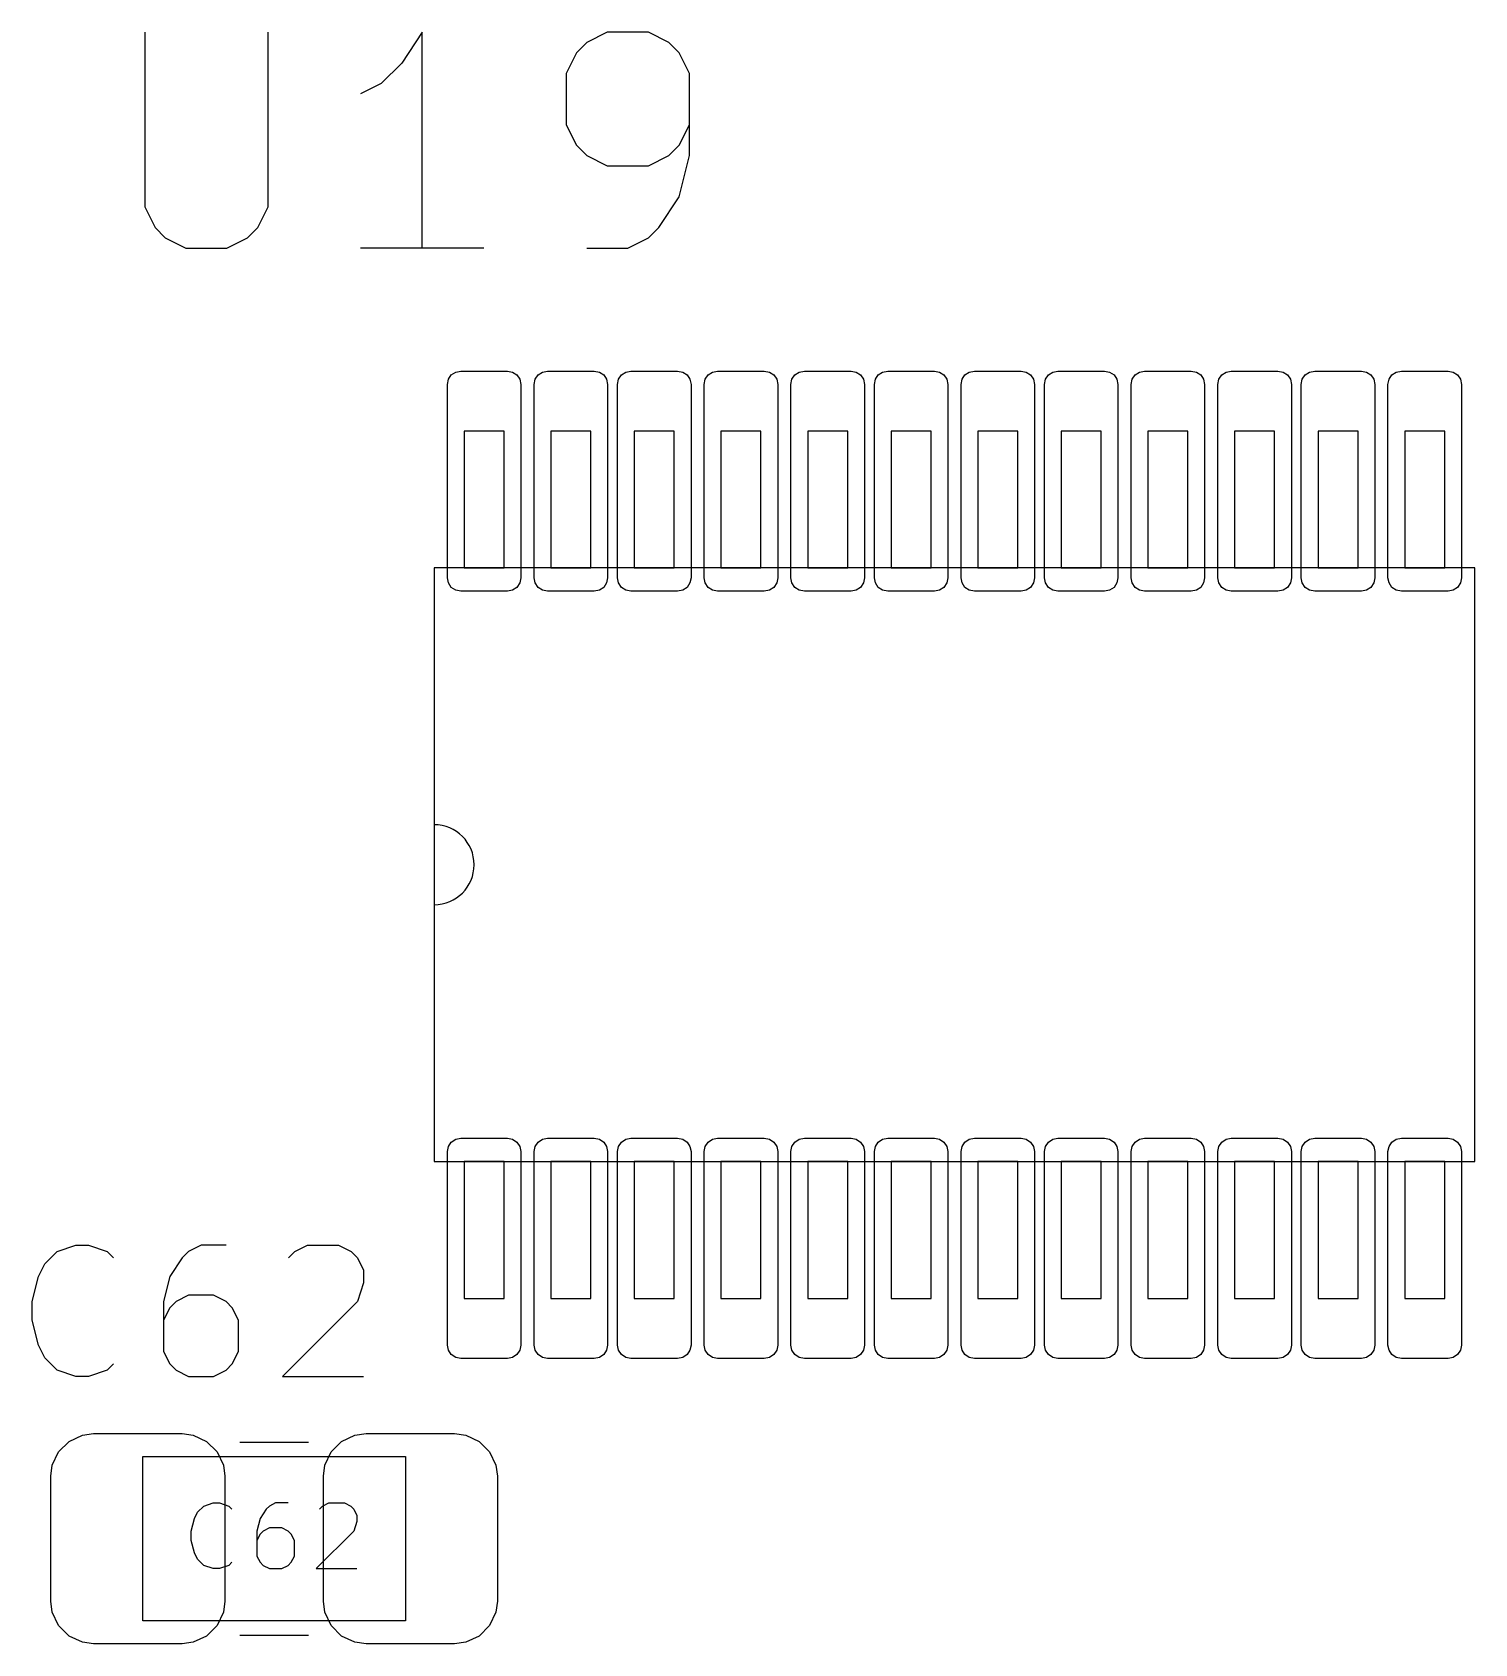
# Model space of a CAD drawing. Header units: millimetres. Extents: x 132 to 276, y -210 to -42.
# Drawn here: x 216.08 to 227.06, y -146.14 to -133.87 of the extents above; entities that cross this region are included whole.
import ezdxf

# ---------------------------------------------------------------- set-up
doc = ezdxf.new("R2010")
doc.units = ezdxf.units.MM
for name, color, linetype in [('BLACK', 7, 'CONTINUOUS'), ('GRAY3', 9, 'CONTINUOUS'), ('LYELLOW', 51, 'CONTINUOUS')]:
    doc.layers.add(name, color=color, linetype=linetype)

msp = doc.modelspace()

# ---------------------------------------------------------------- linework, layer by layer
at = {"layer": 'BLACK', "linetype": 'CONTINUOUS'}
for p, q in [((219.302766, -136.456164), (219.3418, -136.4484)), ((219.3418, -136.4484), (219.6974, -136.4484)), ((219.6974, -136.4484), (219.736434, -136.456164)), ((219.963166, -136.456164), (220.0022, -136.4484)), ((220.0022, -136.4484), (220.3578, -136.4484)), ((220.3578, -136.4484), (220.396834, -136.456164)), ((220.598166, -136.456164), (220.6372, -136.4484)), ((220.6372, -136.4484), (220.9928, -136.4484)), ((220.9928, -136.4484), (221.031834, -136.456164)), ((221.258566, -136.456164), (221.2976, -136.4484)), ((221.2976, -136.4484), (221.6532, -136.4484)), ((221.6532, -136.4484), (221.692234, -136.456164)), ((221.918966, -136.456164), (221.958, -136.4484)), ((221.958, -136.4484), (222.3136, -136.4484)), ((222.3136, -136.4484), (222.352634, -136.456164)), ((222.553966, -136.456164), (222.593, -136.4484)), ((222.593, -136.4484), (222.9486, -136.4484)), ((222.9486, -136.4484), (222.987634, -136.456164)), ((223.214366, -136.456164), (223.2534, -136.4484)), ((223.2534, -136.4484), (223.609, -136.4484)), ((223.609, -136.4484), (223.648034, -136.456164)), ((223.849366, -136.456164), (223.8884, -136.4484)), ((223.8884, -136.4484), (224.244, -136.4484)), ((224.244, -136.4484), (224.283034, -136.456164)), ((224.509766, -136.456164), (224.5488, -136.4484)), ((224.5488, -136.4484), (224.9044, -136.4484)), ((224.9044, -136.4484), (224.943434, -136.456164)), ((225.170166, -136.456164), (225.2092, -136.4484)), ((225.2092, -136.4484), (225.5648, -136.4484)), ((225.5648, -136.4484), (225.603834, -136.456164)), ((225.805166, -136.456164), (225.8442, -136.4484)), ((225.8442, -136.4484), (226.1998, -136.4484)), ((226.1998, -136.4484), (226.238834, -136.456164)), ((226.465566, -136.456164), (226.5046, -136.4484)), ((226.5046, -136.4484), (226.8602, -136.4484)), ((226.8602, -136.4484), (226.899234, -136.456164)), ((219.2398, -136.5504), (219.247564, -136.511366)), ((219.2398, -138.0236), (219.2398, -136.5504)), ((219.247564, -136.511366), (219.269675, -136.478275)), ((219.269675, -136.478275), (219.302766, -136.456164)), ((219.736434, -136.456164), (219.769525, -136.478275)), ((219.769525, -136.478275), (219.791636, -136.511366)), ((219.791636, -136.511366), (219.7994, -136.5504)), ((219.7994, -136.5504), (219.7994, -138.0236)), ((219.9002, -136.5504), (219.907964, -136.511366)), ((219.9002, -138.0236), (219.9002, -136.5504)), ((219.907964, -136.511366), (219.930075, -136.478275)), ((219.930075, -136.478275), (219.963166, -136.456164)), ((220.396834, -136.456164), (220.429925, -136.478275)), ((220.429925, -136.478275), (220.452036, -136.511366)), ((220.452036, -136.511366), (220.4598, -136.5504)), ((220.4598, -136.5504), (220.4598, -138.0236)), ((220.5352, -136.5504), (220.542964, -136.511366)), ((220.5352, -138.0236), (220.5352, -136.5504)), ((220.542964, -136.511366), (220.565075, -136.478275)), ((220.565075, -136.478275), (220.598166, -136.456164)), ((221.031834, -136.456164), (221.064925, -136.478275)), ((221.064925, -136.478275), (221.087036, -136.511366)), ((221.087036, -136.511366), (221.0948, -136.5504)), ((221.0948, -136.5504), (221.0948, -138.0236)), ((221.1956, -136.5504), (221.203364, -136.511366)), ((221.1956, -138.0236), (221.1956, -136.5504)), ((221.203364, -136.511366), (221.225475, -136.478275)), ((221.225475, -136.478275), (221.258566, -136.456164)), ((221.692234, -136.456164), (221.725325, -136.478275)), ((221.725325, -136.478275), (221.747436, -136.511366)), ((221.747436, -136.511366), (221.7552, -136.5504)), ((221.7552, -136.5504), (221.7552, -138.0236)), ((221.856, -136.5504), (221.863764, -136.511366)), ((221.856, -138.0236), (221.856, -136.5504)), ((221.863764, -136.511366), (221.885875, -136.478275)), ((221.885875, -136.478275), (221.918966, -136.456164)), ((222.352634, -136.456164), (222.385725, -136.478275)), ((222.385725, -136.478275), (222.407836, -136.511366)), ((222.407836, -136.511366), (222.4156, -136.5504)), ((222.4156, -136.5504), (222.4156, -138.0236)), ((222.491, -136.5504), (222.498764, -136.511366)), ((222.491, -138.0236), (222.491, -136.5504)), ((222.498764, -136.511366), (222.520875, -136.478275)), ((222.520875, -136.478275), (222.553966, -136.456164)), ((222.987634, -136.456164), (223.020725, -136.478275)), ((223.020725, -136.478275), (223.042836, -136.511366)), ((223.042836, -136.511366), (223.0506, -136.5504)), ((223.0506, -136.5504), (223.0506, -138.0236)), ((223.1514, -136.5504), (223.159164, -136.511366)), ((223.1514, -138.0236), (223.1514, -136.5504)), ((223.159164, -136.511366), (223.181275, -136.478275)), ((223.181275, -136.478275), (223.214366, -136.456164)), ((223.648034, -136.456164), (223.681125, -136.478275)), ((223.681125, -136.478275), (223.703236, -136.511366)), ((223.703236, -136.511366), (223.711, -136.5504)), ((223.711, -136.5504), (223.711, -138.0236)), ((223.7864, -136.5504), (223.794164, -136.511366)), ((223.7864, -138.0236), (223.7864, -136.5504)), ((223.794164, -136.511366), (223.816275, -136.478275)), ((223.816275, -136.478275), (223.849366, -136.456164)), ((224.283034, -136.456164), (224.316125, -136.478275)), ((224.316125, -136.478275), (224.338236, -136.511366)), ((224.338236, -136.511366), (224.346, -136.5504)), ((224.346, -136.5504), (224.346, -138.0236)), ((224.4468, -136.5504), (224.454564, -136.511366)), ((224.4468, -138.0236), (224.4468, -136.5504)), ((224.454564, -136.511366), (224.476675, -136.478275)), ((224.476675, -136.478275), (224.509766, -136.456164)), ((224.943434, -136.456164), (224.976525, -136.478275)), ((224.976525, -136.478275), (224.998636, -136.511366)), ((224.998636, -136.511366), (225.0064, -136.5504)), ((225.0064, -136.5504), (225.0064, -138.0236)), ((225.1072, -136.5504), (225.114964, -136.511366)), ((225.1072, -138.0236), (225.1072, -136.5504)), ((225.114964, -136.511366), (225.137075, -136.478275)), ((225.137075, -136.478275), (225.170166, -136.456164)), ((225.603834, -136.456164), (225.636925, -136.478275)), ((225.636925, -136.478275), (225.659036, -136.511366)), ((225.659036, -136.511366), (225.6668, -136.5504)), ((225.6668, -136.5504), (225.6668, -138.0236)), ((225.7422, -136.5504), (225.749964, -136.511366)), ((225.7422, -138.0236), (225.7422, -136.5504)), ((225.749964, -136.511366), (225.772075, -136.478275)), ((225.772075, -136.478275), (225.805166, -136.456164)), ((226.238834, -136.456164), (226.271925, -136.478275)), ((226.271925, -136.478275), (226.294036, -136.511366)), ((226.294036, -136.511366), (226.3018, -136.5504)), ((226.3018, -136.5504), (226.3018, -138.0236)), ((226.4026, -136.5504), (226.410364, -136.511366)), ((226.4026, -138.0236), (226.4026, -136.5504)), ((226.410364, -136.511366), (226.432475, -136.478275)), ((226.432475, -136.478275), (226.465566, -136.456164)), ((226.899234, -136.456164), (226.932325, -136.478275)), ((226.932325, -136.478275), (226.954436, -136.511366)), ((226.954436, -136.511366), (226.9622, -136.5504)), ((226.9622, -136.5504), (226.9622, -138.0236)), ((219.247564, -138.062634), (219.2398, -138.0236)), ((219.7994, -138.0236), (219.791636, -138.062634)), ((219.907964, -138.062634), (219.9002, -138.0236)), ((220.4598, -138.0236), (220.452036, -138.062634)), ((220.542964, -138.062634), (220.5352, -138.0236)), ((221.0948, -138.0236), (221.087036, -138.062634)), ((221.203364, -138.062634), (221.1956, -138.0236)), ((221.7552, -138.0236), (221.747436, -138.062634)), ((221.863764, -138.062634), (221.856, -138.0236)), ((222.4156, -138.0236), (222.407836, -138.062634)), ((222.498764, -138.062634), (222.491, -138.0236)), ((223.0506, -138.0236), (223.042836, -138.062634)), ((223.159164, -138.062634), (223.1514, -138.0236)), ((223.711, -138.0236), (223.703236, -138.062634)), ((223.794164, -138.062634), (223.7864, -138.0236)), ((224.346, -138.0236), (224.338236, -138.062634)), ((224.454564, -138.062634), (224.4468, -138.0236)), ((225.0064, -138.0236), (224.998636, -138.062634)), ((225.114964, -138.062634), (225.1072, -138.0236)), ((225.6668, -138.0236), (225.659036, -138.062634)), ((225.749964, -138.062634), (225.7422, -138.0236)), ((226.3018, -138.0236), (226.294036, -138.062634)), ((226.410364, -138.062634), (226.4026, -138.0236)), ((226.9622, -138.0236), (226.954436, -138.062634)), ((219.269675, -138.095725), (219.247564, -138.062634)), ((219.302766, -138.117836), (219.269675, -138.095725)), ((219.3418, -138.1256), (219.302766, -138.117836)), ((219.6974, -138.1256), (219.3418, -138.1256)), ((219.736434, -138.117836), (219.6974, -138.1256)), ((219.769525, -138.095725), (219.736434, -138.117836)), ((219.791636, -138.062634), (219.769525, -138.095725)), ((219.930075, -138.095725), (219.907964, -138.062634)), ((219.963166, -138.117836), (219.930075, -138.095725)), ((220.0022, -138.1256), (219.963166, -138.117836)), ((220.3578, -138.1256), (220.0022, -138.1256)), ((220.396834, -138.117836), (220.3578, -138.1256)), ((220.429925, -138.095725), (220.396834, -138.117836)), ((220.452036, -138.062634), (220.429925, -138.095725)), ((220.565075, -138.095725), (220.542964, -138.062634)), ((220.598166, -138.117836), (220.565075, -138.095725)), ((220.6372, -138.1256), (220.598166, -138.117836)), ((220.9928, -138.1256), (220.6372, -138.1256)), ((221.031834, -138.117836), (220.9928, -138.1256)), ((221.064925, -138.095725), (221.031834, -138.117836)), ((221.087036, -138.062634), (221.064925, -138.095725)), ((221.225475, -138.095725), (221.203364, -138.062634)), ((221.258566, -138.117836), (221.225475, -138.095725)), ((221.2976, -138.1256), (221.258566, -138.117836)), ((221.6532, -138.1256), (221.2976, -138.1256)), ((221.692234, -138.117836), (221.6532, -138.1256)), ((221.725325, -138.095725), (221.692234, -138.117836)), ((221.747436, -138.062634), (221.725325, -138.095725)), ((221.885875, -138.095725), (221.863764, -138.062634)), ((221.918966, -138.117836), (221.885875, -138.095725)), ((221.958, -138.1256), (221.918966, -138.117836)), ((222.3136, -138.1256), (221.958, -138.1256)), ((222.352634, -138.117836), (222.3136, -138.1256)), ((222.385725, -138.095725), (222.352634, -138.117836)), ((222.407836, -138.062634), (222.385725, -138.095725)), ((222.520875, -138.095725), (222.498764, -138.062634)), ((222.553966, -138.117836), (222.520875, -138.095725)), ((222.593, -138.1256), (222.553966, -138.117836)), ((222.9486, -138.1256), (222.593, -138.1256)), ((222.987634, -138.117836), (222.9486, -138.1256)), ((223.020725, -138.095725), (222.987634, -138.117836)), ((223.042836, -138.062634), (223.020725, -138.095725)), ((223.181275, -138.095725), (223.159164, -138.062634)), ((223.214366, -138.117836), (223.181275, -138.095725)), ((223.2534, -138.1256), (223.214366, -138.117836)), ((223.609, -138.1256), (223.2534, -138.1256)), ((223.648034, -138.117836), (223.609, -138.1256)), ((223.681125, -138.095725), (223.648034, -138.117836)), ((223.703236, -138.062634), (223.681125, -138.095725)), ((223.816275, -138.095725), (223.794164, -138.062634)), ((223.849366, -138.117836), (223.816275, -138.095725)), ((223.8884, -138.1256), (223.849366, -138.117836)), ((224.244, -138.1256), (223.8884, -138.1256)), ((224.283034, -138.117836), (224.244, -138.1256)), ((224.316125, -138.095725), (224.283034, -138.117836)), ((224.338236, -138.062634), (224.316125, -138.095725)), ((224.476675, -138.095725), (224.454564, -138.062634)), ((224.509766, -138.117836), (224.476675, -138.095725)), ((224.5488, -138.1256), (224.509766, -138.117836)), ((224.9044, -138.1256), (224.5488, -138.1256)), ((224.943434, -138.117836), (224.9044, -138.1256)), ((224.976525, -138.095725), (224.943434, -138.117836)), ((224.998636, -138.062634), (224.976525, -138.095725)), ((225.137075, -138.095725), (225.114964, -138.062634)), ((225.170166, -138.117836), (225.137075, -138.095725)), ((225.2092, -138.1256), (225.170166, -138.117836)), ((225.5648, -138.1256), (225.2092, -138.1256)), ((225.603834, -138.117836), (225.5648, -138.1256)), ((225.636925, -138.095725), (225.603834, -138.117836)), ((225.659036, -138.062634), (225.636925, -138.095725)), ((225.772075, -138.095725), (225.749964, -138.062634)), ((225.805166, -138.117836), (225.772075, -138.095725)), ((225.8442, -138.1256), (225.805166, -138.117836)), ((226.1998, -138.1256), (225.8442, -138.1256)), ((226.238834, -138.117836), (226.1998, -138.1256)), ((226.271925, -138.095725), (226.238834, -138.117836)), ((226.294036, -138.062634), (226.271925, -138.095725)), ((226.432475, -138.095725), (226.410364, -138.062634)), ((226.465566, -138.117836), (226.432475, -138.095725)), ((226.5046, -138.1256), (226.465566, -138.117836)), ((226.8602, -138.1256), (226.5046, -138.1256)), ((226.899234, -138.117836), (226.8602, -138.1256)), ((226.932325, -138.095725), (226.899234, -138.117836)), ((226.954436, -138.062634), (226.932325, -138.095725)), ((219.247564, -142.353366), (219.269675, -142.320275)), ((219.269675, -142.320275), (219.302766, -142.298164)), ((219.302766, -142.298164), (219.3418, -142.2904)), ((219.3418, -142.2904), (219.6974, -142.2904)), ((219.6974, -142.2904), (219.736434, -142.298164)), ((219.736434, -142.298164), (219.769525, -142.320275)), ((219.769525, -142.320275), (219.791636, -142.353366)), ((219.907964, -142.353366), (219.930075, -142.320275)), ((219.930075, -142.320275), (219.963166, -142.298164)), ((219.963166, -142.298164), (220.0022, -142.2904)), ((220.0022, -142.2904), (220.3578, -142.2904)), ((220.3578, -142.2904), (220.396834, -142.298164)), ((220.396834, -142.298164), (220.429925, -142.320275)), ((220.429925, -142.320275), (220.452036, -142.353366)), ((220.542964, -142.353366), (220.565075, -142.320275)), ((220.565075, -142.320275), (220.598166, -142.298164)), ((220.598166, -142.298164), (220.6372, -142.2904)), ((220.6372, -142.2904), (220.9928, -142.2904)), ((220.9928, -142.2904), (221.031834, -142.298164)), ((221.031834, -142.298164), (221.064925, -142.320275)), ((221.064925, -142.320275), (221.087036, -142.353366)), ((221.203364, -142.353366), (221.225475, -142.320275)), ((221.225475, -142.320275), (221.258566, -142.298164)), ((221.258566, -142.298164), (221.2976, -142.2904)), ((221.2976, -142.2904), (221.6532, -142.2904)), ((221.6532, -142.2904), (221.692234, -142.298164)), ((221.692234, -142.298164), (221.725325, -142.320275)), ((221.725325, -142.320275), (221.747436, -142.353366)), ((221.863764, -142.353366), (221.885875, -142.320275)), ((221.885875, -142.320275), (221.918966, -142.298164)), ((221.918966, -142.298164), (221.958, -142.2904)), ((221.958, -142.2904), (222.3136, -142.2904)), ((222.3136, -142.2904), (222.352634, -142.298164)), ((222.352634, -142.298164), (222.385725, -142.320275)), ((222.385725, -142.320275), (222.407836, -142.353366)), ((222.498764, -142.353366), (222.520875, -142.320275)), ((222.520875, -142.320275), (222.553966, -142.298164)), ((222.553966, -142.298164), (222.593, -142.2904)), ((222.593, -142.2904), (222.9486, -142.2904)), ((222.9486, -142.2904), (222.987634, -142.298164)), ((222.987634, -142.298164), (223.020725, -142.320275)), ((223.020725, -142.320275), (223.042836, -142.353366)), ((223.159164, -142.353366), (223.181275, -142.320275)), ((223.181275, -142.320275), (223.214366, -142.298164)), ((223.214366, -142.298164), (223.2534, -142.2904)), ((223.2534, -142.2904), (223.609, -142.2904)), ((223.609, -142.2904), (223.648034, -142.298164)), ((223.648034, -142.298164), (223.681125, -142.320275)), ((223.681125, -142.320275), (223.703236, -142.353366)), ((223.794164, -142.353366), (223.816275, -142.320275)), ((223.816275, -142.320275), (223.849366, -142.298164)), ((223.849366, -142.298164), (223.8884, -142.2904)), ((223.8884, -142.2904), (224.244, -142.2904)), ((224.244, -142.2904), (224.283034, -142.298164)), ((224.283034, -142.298164), (224.316125, -142.320275)), ((224.316125, -142.320275), (224.338236, -142.353366)), ((224.454564, -142.353366), (224.476675, -142.320275)), ((224.476675, -142.320275), (224.509766, -142.298164)), ((224.509766, -142.298164), (224.5488, -142.2904)), ((224.5488, -142.2904), (224.9044, -142.2904)), ((224.9044, -142.2904), (224.943434, -142.298164)), ((224.943434, -142.298164), (224.976525, -142.320275)), ((224.976525, -142.320275), (224.998636, -142.353366)), ((225.114964, -142.353366), (225.137075, -142.320275)), ((225.137075, -142.320275), (225.170166, -142.298164)), ((225.170166, -142.298164), (225.2092, -142.2904)), ((225.2092, -142.2904), (225.5648, -142.2904)), ((225.5648, -142.2904), (225.603834, -142.298164)), ((225.603834, -142.298164), (225.636925, -142.320275)), ((225.636925, -142.320275), (225.659036, -142.353366)), ((225.749964, -142.353366), (225.772075, -142.320275)), ((225.772075, -142.320275), (225.805166, -142.298164)), ((225.805166, -142.298164), (225.8442, -142.2904)), ((225.8442, -142.2904), (226.1998, -142.2904)), ((226.1998, -142.2904), (226.238834, -142.298164)), ((226.238834, -142.298164), (226.271925, -142.320275)), ((226.271925, -142.320275), (226.294036, -142.353366)), ((226.410364, -142.353366), (226.432475, -142.320275)), ((226.432475, -142.320275), (226.465566, -142.298164)), ((226.465566, -142.298164), (226.5046, -142.2904)), ((226.5046, -142.2904), (226.8602, -142.2904)), ((226.8602, -142.2904), (226.899234, -142.298164)), ((226.899234, -142.298164), (226.932325, -142.320275)), ((226.932325, -142.320275), (226.954436, -142.353366)), ((219.2398, -142.3924), (219.247564, -142.353366)), ((219.2398, -143.8656), (219.2398, -142.3924)), ((219.791636, -142.353366), (219.7994, -142.3924)), ((219.7994, -142.3924), (219.7994, -143.8656)), ((219.9002, -142.3924), (219.907964, -142.353366)), ((219.9002, -143.8656), (219.9002, -142.3924)), ((220.452036, -142.353366), (220.4598, -142.3924)), ((220.4598, -142.3924), (220.4598, -143.8656)), ((220.5352, -142.3924), (220.542964, -142.353366)), ((220.5352, -143.8656), (220.5352, -142.3924)), ((221.087036, -142.353366), (221.0948, -142.3924)), ((221.0948, -142.3924), (221.0948, -143.8656)), ((221.1956, -142.3924), (221.203364, -142.353366)), ((221.1956, -143.8656), (221.1956, -142.3924)), ((221.747436, -142.353366), (221.7552, -142.3924)), ((221.7552, -142.3924), (221.7552, -143.8656)), ((221.856, -142.3924), (221.863764, -142.353366)), ((221.856, -143.8656), (221.856, -142.3924)), ((222.407836, -142.353366), (222.4156, -142.3924)), ((222.4156, -142.3924), (222.4156, -143.8656)), ((222.491, -142.3924), (222.498764, -142.353366)), ((222.491, -143.8656), (222.491, -142.3924)), ((223.042836, -142.353366), (223.0506, -142.3924)), ((223.0506, -142.3924), (223.0506, -143.8656)), ((223.1514, -142.3924), (223.159164, -142.353366)), ((223.1514, -143.8656), (223.1514, -142.3924)), ((223.703236, -142.353366), (223.711, -142.3924)), ((223.711, -142.3924), (223.711, -143.8656)), ((223.7864, -142.3924), (223.794164, -142.353366)), ((223.7864, -143.8656), (223.7864, -142.3924)), ((224.338236, -142.353366), (224.346, -142.3924)), ((224.346, -142.3924), (224.346, -143.8656)), ((224.4468, -142.3924), (224.454564, -142.353366)), ((224.4468, -143.8656), (224.4468, -142.3924)), ((224.998636, -142.353366), (225.0064, -142.3924)), ((225.0064, -142.3924), (225.0064, -143.8656)), ((225.1072, -142.3924), (225.114964, -142.353366)), ((225.1072, -143.8656), (225.1072, -142.3924)), ((225.659036, -142.353366), (225.6668, -142.3924)), ((225.6668, -142.3924), (225.6668, -143.8656)), ((225.7422, -142.3924), (225.749964, -142.353366)), ((225.7422, -143.8656), (225.7422, -142.3924)), ((226.294036, -142.353366), (226.3018, -142.3924)), ((226.3018, -142.3924), (226.3018, -143.8656)), ((226.4026, -142.3924), (226.410364, -142.353366)), ((226.4026, -143.8656), (226.4026, -142.3924)), ((226.954436, -142.353366), (226.9622, -142.3924)), ((226.9622, -142.3924), (226.9622, -143.8656)), ((219.247564, -143.904634), (219.2398, -143.8656)), ((219.269675, -143.937725), (219.247564, -143.904634)), ((219.302766, -143.959836), (219.269675, -143.937725)), ((219.769525, -143.937725), (219.736434, -143.959836)), ((219.791636, -143.904634), (219.769525, -143.937725)), ((219.7994, -143.8656), (219.791636, -143.904634)), ((219.907964, -143.904634), (219.9002, -143.8656)), ((219.930075, -143.937725), (219.907964, -143.904634)), ((219.963166, -143.959836), (219.930075, -143.937725)), ((220.429925, -143.937725), (220.396834, -143.959836)), ((220.452036, -143.904634), (220.429925, -143.937725)), ((220.4598, -143.8656), (220.452036, -143.904634)), ((220.542964, -143.904634), (220.5352, -143.8656)), ((220.565075, -143.937725), (220.542964, -143.904634)), ((220.598166, -143.959836), (220.565075, -143.937725)), ((221.064925, -143.937725), (221.031834, -143.959836)), ((221.087036, -143.904634), (221.064925, -143.937725)), ((221.0948, -143.8656), (221.087036, -143.904634)), ((221.203364, -143.904634), (221.1956, -143.8656)), ((221.225475, -143.937725), (221.203364, -143.904634)), ((221.258566, -143.959836), (221.225475, -143.937725)), ((221.725325, -143.937725), (221.692234, -143.959836)), ((221.747436, -143.904634), (221.725325, -143.937725)), ((221.7552, -143.8656), (221.747436, -143.904634)), ((221.863764, -143.904634), (221.856, -143.8656)), ((221.885875, -143.937725), (221.863764, -143.904634)), ((221.918966, -143.959836), (221.885875, -143.937725)), ((222.385725, -143.937725), (222.352634, -143.959836)), ((222.407836, -143.904634), (222.385725, -143.937725)), ((222.4156, -143.8656), (222.407836, -143.904634)), ((222.498764, -143.904634), (222.491, -143.8656)), ((222.520875, -143.937725), (222.498764, -143.904634)), ((222.553966, -143.959836), (222.520875, -143.937725)), ((223.020725, -143.937725), (222.987634, -143.959836)), ((223.042836, -143.904634), (223.020725, -143.937725)), ((223.0506, -143.8656), (223.042836, -143.904634)), ((223.159164, -143.904634), (223.1514, -143.8656)), ((223.181275, -143.937725), (223.159164, -143.904634)), ((223.214366, -143.959836), (223.181275, -143.937725)), ((223.681125, -143.937725), (223.648034, -143.959836)), ((223.703236, -143.904634), (223.681125, -143.937725)), ((223.711, -143.8656), (223.703236, -143.904634)), ((223.794164, -143.904634), (223.7864, -143.8656)), ((223.816275, -143.937725), (223.794164, -143.904634)), ((223.849366, -143.959836), (223.816275, -143.937725)), ((224.316125, -143.937725), (224.283034, -143.959836)), ((224.338236, -143.904634), (224.316125, -143.937725)), ((224.346, -143.8656), (224.338236, -143.904634)), ((224.454564, -143.904634), (224.4468, -143.8656)), ((224.476675, -143.937725), (224.454564, -143.904634)), ((224.509766, -143.959836), (224.476675, -143.937725)), ((224.976525, -143.937725), (224.943434, -143.959836)), ((224.998636, -143.904634), (224.976525, -143.937725)), ((225.0064, -143.8656), (224.998636, -143.904634)), ((225.114964, -143.904634), (225.1072, -143.8656)), ((225.137075, -143.937725), (225.114964, -143.904634)), ((225.170166, -143.959836), (225.137075, -143.937725)), ((225.636925, -143.937725), (225.603834, -143.959836)), ((225.659036, -143.904634), (225.636925, -143.937725)), ((225.6668, -143.8656), (225.659036, -143.904634)), ((225.749964, -143.904634), (225.7422, -143.8656)), ((225.772075, -143.937725), (225.749964, -143.904634)), ((225.805166, -143.959836), (225.772075, -143.937725)), ((226.271925, -143.937725), (226.238834, -143.959836)), ((226.294036, -143.904634), (226.271925, -143.937725)), ((226.3018, -143.8656), (226.294036, -143.904634)), ((226.410364, -143.904634), (226.4026, -143.8656)), ((226.432475, -143.937725), (226.410364, -143.904634)), ((226.465566, -143.959836), (226.432475, -143.937725)), ((226.932325, -143.937725), (226.899234, -143.959836)), ((226.954436, -143.904634), (226.932325, -143.937725)), ((226.9622, -143.8656), (226.954436, -143.904634)), ((219.3418, -143.9676), (219.302766, -143.959836)), ((219.6974, -143.9676), (219.3418, -143.9676)), ((219.736434, -143.959836), (219.6974, -143.9676)), ((220.0022, -143.9676), (219.963166, -143.959836)), ((220.3578, -143.9676), (220.0022, -143.9676)), ((220.396834, -143.959836), (220.3578, -143.9676)), ((220.6372, -143.9676), (220.598166, -143.959836)), ((220.9928, -143.9676), (220.6372, -143.9676)), ((221.031834, -143.959836), (220.9928, -143.9676)), ((221.2976, -143.9676), (221.258566, -143.959836)), ((221.6532, -143.9676), (221.2976, -143.9676)), ((221.692234, -143.959836), (221.6532, -143.9676)), ((221.958, -143.9676), (221.918966, -143.959836)), ((222.3136, -143.9676), (221.958, -143.9676)), ((222.352634, -143.959836), (222.3136, -143.9676)), ((222.593, -143.9676), (222.553966, -143.959836)), ((222.9486, -143.9676), (222.593, -143.9676)), ((222.987634, -143.959836), (222.9486, -143.9676)), ((223.2534, -143.9676), (223.214366, -143.959836)), ((223.609, -143.9676), (223.2534, -143.9676)), ((223.648034, -143.959836), (223.609, -143.9676)), ((223.8884, -143.9676), (223.849366, -143.959836)), ((224.244, -143.9676), (223.8884, -143.9676)), ((224.283034, -143.959836), (224.244, -143.9676)), ((224.5488, -143.9676), (224.509766, -143.959836)), ((224.9044, -143.9676), (224.5488, -143.9676)), ((224.943434, -143.959836), (224.9044, -143.9676)), ((225.2092, -143.9676), (225.170166, -143.959836)), ((225.5648, -143.9676), (225.2092, -143.9676)), ((225.603834, -143.959836), (225.5648, -143.9676)), ((225.8442, -143.9676), (225.805166, -143.959836)), ((226.1998, -143.9676), (225.8442, -143.9676)), ((226.238834, -143.959836), (226.1998, -143.9676)), ((226.5046, -143.9676), (226.465566, -143.959836)), ((226.8602, -143.9676), (226.5046, -143.9676)), ((226.899234, -143.959836), (226.8602, -143.9676)), ((216.358588, -144.598776), (216.460884, -144.551074)), ((216.460884, -144.551074), (216.545, -144.54)), ((216.545, -144.54), (217.22, -144.54)), ((217.22, -144.54), (217.304116, -144.551074)), ((217.304116, -144.551074), (217.406412, -144.598776)), ((218.433588, -144.598776), (218.535884, -144.551074)), ((218.535884, -144.551074), (218.62, -144.54)), ((218.62, -144.54), (219.295, -144.54)), ((219.295, -144.54), (219.379116, -144.551074)), ((219.379116, -144.551074), (219.481412, -144.598776)), ((216.278776, -144.678588), (216.358588, -144.598776)), ((217.406412, -144.598776), (217.486224, -144.678588)), ((218.353776, -144.678588), (218.433588, -144.598776)), ((219.481412, -144.598776), (219.561224, -144.678588)), ((216.22, -144.865), (216.231074, -144.780884)), ((216.231074, -144.780884), (216.278776, -144.678588)), ((217.486224, -144.678588), (217.533926, -144.780884)), ((217.533926, -144.780884), (217.545, -144.865)), ((218.295, -144.865), (218.306074, -144.780884)), ((218.306074, -144.780884), (218.353776, -144.678588)), ((219.561224, -144.678588), (219.608926, -144.780884)), ((219.608926, -144.780884), (219.62, -144.865)), ((216.22, -145.815), (216.22, -144.865)), ((217.545, -144.865), (217.545, -145.815)), ((218.295, -145.815), (218.295, -144.865)), ((219.62, -144.865), (219.62, -145.815)), ((216.231074, -145.899116), (216.22, -145.815)), ((216.278776, -146.001412), (216.231074, -145.899116)), ((217.533926, -145.899116), (217.486224, -146.001412)), ((217.545, -145.815), (217.533926, -145.899116)), ((218.306074, -145.899116), (218.295, -145.815)), ((218.353776, -146.001412), (218.306074, -145.899116)), ((219.608926, -145.899116), (219.561224, -146.001412)), ((219.62, -145.815), (219.608926, -145.899116)), ((216.358588, -146.081224), (216.278776, -146.001412)), ((217.486224, -146.001412), (217.406412, -146.081224)), ((218.433588, -146.081224), (218.353776, -146.001412)), ((219.561224, -146.001412), (219.481412, -146.081224)), ((216.460884, -146.128926), (216.358588, -146.081224)), ((216.545, -146.14), (216.460884, -146.128926)), ((217.22, -146.14), (216.545, -146.14)), ((217.304116, -146.128926), (217.22, -146.14)), ((217.406412, -146.081224), (217.304116, -146.128926)), ((218.535884, -146.128926), (218.433588, -146.081224)), ((218.62, -146.14), (218.535884, -146.128926)), ((219.295, -146.14), (218.62, -146.14)), ((219.379116, -146.128926), (219.295, -146.14)), ((219.481412, -146.081224), (219.379116, -146.128926))]:
    msp.add_line(p, q, dxfattribs=at)
at = {"layer": 'GRAY3', "linetype": 'CONTINUOUS'}
for p, q in [((219.672, -136.906), (219.3672, -136.906)), ((219.3672, -136.906), (219.3672, -137.9474)), ((219.672, -137.9474), (219.672, -136.906)), ((220.3324, -136.906), (220.0276, -136.906)), ((220.0276, -136.906), (220.0276, -137.9474)), ((220.3324, -137.9474), (220.3324, -136.906)), ((220.9674, -136.906), (220.6626, -136.906)), ((220.6626, -136.906), (220.6626, -137.9474)), ((220.9674, -137.9474), (220.9674, -136.906)), ((221.6278, -136.906), (221.323, -136.906)), ((221.323, -136.906), (221.323, -137.9474)), ((221.6278, -137.9474), (221.6278, -136.906)), ((222.2882, -136.906), (221.9834, -136.906)), ((221.9834, -136.906), (221.9834, -137.9474)), ((222.2882, -137.9474), (222.2882, -136.906)), ((222.9232, -136.906), (222.6184, -136.906)), ((222.6184, -136.906), (222.6184, -137.9474)), ((222.9232, -137.9474), (222.9232, -136.906)), ((223.5836, -136.906), (223.2788, -136.906)), ((223.2788, -136.906), (223.2788, -137.9474)), ((223.5836, -137.9474), (223.5836, -136.906)), ((224.2186, -136.906), (223.9138, -136.906)), ((223.9138, -136.906), (223.9138, -137.9474)), ((224.2186, -137.9474), (224.2186, -136.906)), ((224.879, -136.906), (224.5742, -136.906)), ((224.5742, -136.906), (224.5742, -137.9474)), ((224.879, -137.9474), (224.879, -136.906)), ((225.5394, -136.906), (225.2346, -136.906)), ((225.2346, -136.906), (225.2346, -137.9474)), ((225.5394, -137.9474), (225.5394, -136.906)), ((226.1744, -136.906), (225.8696, -136.906)), ((225.8696, -136.906), (225.8696, -137.9474)), ((226.1744, -137.9474), (226.1744, -136.906)), ((226.8348, -136.906), (226.53, -136.906)), ((226.53, -136.906), (226.53, -137.9474)), ((226.8348, -137.9474), (226.8348, -136.906)), ((227.0634, -137.9474), (219.1386, -137.9474)), ((219.1386, -137.9474), (219.1386, -139.9032)), ((219.3672, -137.9474), (219.672, -137.9474)), ((220.0276, -137.9474), (220.3324, -137.9474)), ((220.6626, -137.9474), (220.9674, -137.9474)), ((221.323, -137.9474), (221.6278, -137.9474)), ((221.9834, -137.9474), (222.2882, -137.9474)), ((222.6184, -137.9474), (222.9232, -137.9474)), ((223.2788, -137.9474), (223.5836, -137.9474)), ((223.9138, -137.9474), (224.2186, -137.9474)), ((224.5742, -137.9474), (224.879, -137.9474)), ((225.2346, -137.9474), (225.5394, -137.9474)), ((225.8696, -137.9474), (226.1744, -137.9474)), ((226.53, -137.9474), (226.8348, -137.9474)), ((227.0634, -142.4686), (227.0634, -137.9474)), ((219.1386, -139.9032), (219.1386, -140.5128)), ((219.1386, -140.5128), (219.1386, -142.4686)), ((219.1386, -142.4686), (227.0634, -142.4686)), ((219.672, -142.4686), (219.3672, -142.4686)), ((219.3672, -142.4686), (219.3672, -143.51)), ((219.672, -143.51), (219.672, -142.4686)), ((220.3324, -142.4686), (220.0276, -142.4686)), ((220.0276, -142.4686), (220.0276, -143.51)), ((220.3324, -143.51), (220.3324, -142.4686)), ((220.9674, -142.4686), (220.6626, -142.4686)), ((220.6626, -142.4686), (220.6626, -143.51)), ((220.9674, -143.51), (220.9674, -142.4686)), ((221.6278, -142.4686), (221.323, -142.4686)), ((221.323, -142.4686), (221.323, -143.51)), ((221.6278, -143.51), (221.6278, -142.4686)), ((222.2882, -142.4686), (221.9834, -142.4686)), ((221.9834, -142.4686), (221.9834, -143.51)), ((222.2882, -143.51), (222.2882, -142.4686)), ((222.9232, -142.4686), (222.6184, -142.4686)), ((222.6184, -142.4686), (222.6184, -143.51)), ((222.9232, -143.51), (222.9232, -142.4686)), ((223.5836, -142.4686), (223.2788, -142.4686)), ((223.2788, -142.4686), (223.2788, -143.51)), ((223.5836, -143.51), (223.5836, -142.4686)), ((224.2186, -142.4686), (223.9138, -142.4686)), ((223.9138, -142.4686), (223.9138, -143.51)), ((224.2186, -143.51), (224.2186, -142.4686)), ((224.879, -142.4686), (224.5742, -142.4686)), ((224.5742, -142.4686), (224.5742, -143.51)), ((224.879, -143.51), (224.879, -142.4686)), ((225.5394, -142.4686), (225.2346, -142.4686)), ((225.2346, -142.4686), (225.2346, -143.51)), ((225.5394, -143.51), (225.5394, -142.4686)), ((226.1744, -142.4686), (225.8696, -142.4686)), ((225.8696, -142.4686), (225.8696, -143.51)), ((226.1744, -143.51), (226.1744, -142.4686)), ((226.8348, -142.4686), (226.53, -142.4686)), ((226.53, -142.4686), (226.53, -143.51)), ((226.8348, -143.51), (226.8348, -142.4686)), ((219.3672, -143.51), (219.672, -143.51)), ((220.0276, -143.51), (220.3324, -143.51)), ((220.6626, -143.51), (220.9674, -143.51)), ((221.323, -143.51), (221.6278, -143.51)), ((221.9834, -143.51), (222.2882, -143.51)), ((222.6184, -143.51), (222.9232, -143.51)), ((223.2788, -143.51), (223.5836, -143.51)), ((223.9138, -143.51), (224.2186, -143.51)), ((224.5742, -143.51), (224.879, -143.51)), ((225.2346, -143.51), (225.5394, -143.51)), ((225.8696, -143.51), (226.1744, -143.51)), ((226.53, -143.51), (226.8348, -143.51)), ((216.92, -144.715), (218.92, -144.715)), ((216.92, -145.965), (216.92, -144.715)), ((218.92, -144.715), (218.92, -145.965)), ((217.312857, -145.186197), (217.336667, -145.138578)), ((217.336667, -145.138578), (217.384286, -145.090959)), ((217.384286, -145.090959), (217.455714, -145.067149)), ((217.455714, -145.067149), (217.503333, -145.067149)), ((217.503333, -145.067149), (217.574762, -145.090959)), ((217.574762, -145.090959), (217.598571, -145.114768)), ((217.860476, -145.114768), (217.812857, -145.186197)), ((217.884286, -145.090959), (217.860476, -145.114768)), ((217.931905, -145.067149), (217.884286, -145.090959)), ((218.027143, -145.067149), (217.931905, -145.067149)), ((218.265238, -145.114768), (218.289047, -145.090959)), ((218.289047, -145.090959), (218.336666, -145.067149)), ((218.336666, -145.067149), (218.455714, -145.067149)), ((218.455714, -145.067149), (218.503333, -145.090959)), ((218.503333, -145.090959), (218.527142, -145.114768)), ((218.527142, -145.114768), (218.550952, -145.162387)), ((218.550952, -145.162387), (218.550952, -145.210006)), ((217.289048, -145.281435), (217.312857, -145.186197)), ((217.289048, -145.352863), (217.289048, -145.281435)), ((217.812857, -145.186197), (217.789048, -145.281435)), ((217.789048, -145.281435), (217.789048, -145.471911)), ((217.836667, -145.281435), (217.812857, -145.305244)), ((217.884286, -145.257625), (217.836667, -145.281435)), ((217.979524, -145.257625), (217.884286, -145.257625)), ((218.027143, -145.281435), (217.979524, -145.257625)), ((218.050952, -145.305244), (218.027143, -145.281435)), ((218.527142, -145.281435), (218.241428, -145.567149)), ((218.550952, -145.210006), (218.527142, -145.281435)), ((217.312857, -145.448101), (217.289048, -145.352863)), ((217.812857, -145.305244), (217.789048, -145.352863)), ((218.074762, -145.352863), (218.050952, -145.305244)), ((218.074762, -145.471911), (218.074762, -145.352863)), ((217.336667, -145.49572), (217.312857, -145.448101)), ((217.384286, -145.54334), (217.336667, -145.49572)), ((217.598571, -145.51953), (217.574762, -145.54334)), ((217.789048, -145.471911), (217.812857, -145.51953)), ((217.812857, -145.51953), (217.836667, -145.54334)), ((218.027143, -145.54334), (218.050952, -145.51953)), ((218.050952, -145.51953), (218.074762, -145.471911)), ((217.455714, -145.567149), (217.384286, -145.54334)), ((217.503333, -145.567149), (217.455714, -145.567149)), ((217.574762, -145.54334), (217.503333, -145.567149)), ((217.836667, -145.54334), (217.884286, -145.567149)), ((217.884286, -145.567149), (217.979524, -145.567149)), ((217.979524, -145.567149), (218.027143, -145.54334)), ((218.241428, -145.567149), (218.550952, -145.567149)), ((218.92, -145.965), (216.92, -145.965))]:
    msp.add_line(p, q, dxfattribs=at)
at = {"layer": 'GRAY3'}
msp.add_arc((219.1386, -140.208), 0.3048, -90, 90, dxfattribs=at)
at = {"layer": 'LYELLOW', "linetype": 'CONTINUOUS'}
for p, q in [((216.934798, -133.8688), (216.934798, -135.199575)), ((217.874168, -135.199575), (217.874168, -133.8688)), ((219.048381, -133.8688), (218.891819, -134.103643)), ((219.048381, -135.512698), (219.048381, -133.8688)), ((220.457436, -133.8688), (220.300875, -133.947081)), ((220.77056, -133.8688), (220.457436, -133.8688)), ((220.927122, -133.947081), (220.77056, -133.8688)), ((220.300875, -133.947081), (220.222594, -134.025362)), ((221.005402, -134.025362), (220.927122, -133.947081)), ((218.891819, -134.103643), (218.735258, -134.260205)), ((220.222594, -134.025362), (220.144313, -134.181924)), ((221.083683, -134.181924), (221.005402, -134.025362)), ((220.144313, -134.181924), (220.144313, -134.573328)), ((221.083683, -134.808171), (221.083683, -134.181924)), ((218.735258, -134.260205), (218.578696, -134.338486)), ((220.144313, -134.573328), (220.222594, -134.72989)), ((221.005402, -134.72989), (221.083683, -134.573328)), ((220.222594, -134.72989), (220.300875, -134.808171)), ((220.927122, -134.808171), (221.005402, -134.72989)), ((220.300875, -134.808171), (220.457436, -134.886452)), ((220.77056, -134.886452), (220.927122, -134.808171)), ((221.005402, -135.121294), (221.083683, -134.808171)), ((220.457436, -134.886452), (220.77056, -134.886452)), ((216.934798, -135.199575), (217.013079, -135.356137)), ((217.795887, -135.356137), (217.874168, -135.199575)), ((220.848841, -135.356137), (221.005402, -135.121294)), ((217.013079, -135.356137), (217.09136, -135.434418)), ((217.09136, -135.434418), (217.247921, -135.512698)), ((217.561045, -135.512698), (217.717606, -135.434418)), ((217.717606, -135.434418), (217.795887, -135.356137)), ((220.613998, -135.512698), (220.77056, -135.434418)), ((220.77056, -135.434418), (220.848841, -135.356137)), ((217.247921, -135.512698), (217.561045, -135.512698)), ((219.518066, -135.512698), (218.578696, -135.512698)), ((220.300875, -135.512698), (220.613998, -135.512698)), ((219.1386, -138.2776), (219.1386, -139.9032)), ((227.0634, -142.1384), (227.0634, -138.2776)), ((219.1386, -139.9032), (219.1386, -140.5128)), ((219.1386, -140.5128), (219.1386, -142.1384)), ((216.173333, -143.247676), (216.268571, -143.152438)), ((216.268571, -143.152438), (216.411428, -143.104819)), ((216.411428, -143.104819), (216.506666, -143.104819)), ((216.506666, -143.104819), (216.649523, -143.152438)), ((216.649523, -143.152438), (216.697142, -143.200057)), ((217.220952, -143.200057), (217.125714, -143.342914)), ((217.268571, -143.152438), (217.220952, -143.200057)), ((217.363809, -143.104819), (217.268571, -143.152438)), ((217.554285, -143.104819), (217.363809, -143.104819)), ((218.030476, -143.200057), (218.078095, -143.152438)), ((218.078095, -143.152438), (218.173333, -143.104819)), ((218.173333, -143.104819), (218.411428, -143.104819)), ((218.411428, -143.104819), (218.506666, -143.152438)), ((218.506666, -143.152438), (218.554285, -143.200057)), ((218.554285, -143.200057), (218.601904, -143.295295)), ((216.125714, -143.342914), (216.173333, -143.247676)), ((218.601904, -143.295295), (218.601904, -143.390533)), ((216.078095, -143.53339), (216.125714, -143.342914)), ((217.125714, -143.342914), (217.078095, -143.53339)), ((218.601904, -143.390533), (218.554285, -143.53339)), ((216.078095, -143.676247), (216.078095, -143.53339)), ((217.078095, -143.53339), (217.078095, -143.914342)), ((217.173333, -143.53339), (217.125714, -143.581009)), ((217.268571, -143.485771), (217.173333, -143.53339)), ((217.459047, -143.485771), (217.268571, -143.485771)), ((217.554285, -143.53339), (217.459047, -143.485771)), ((217.601904, -143.581009), (217.554285, -143.53339)), ((218.554285, -143.53339), (217.982857, -144.104819)), ((216.125714, -143.866723), (216.078095, -143.676247)), ((217.125714, -143.581009), (217.078095, -143.676247)), ((217.649523, -143.676247), (217.601904, -143.581009)), ((217.649523, -143.914342), (217.649523, -143.676247)), ((216.173333, -143.961961), (216.125714, -143.866723)), ((217.078095, -143.914342), (217.125714, -144.00958)), ((217.601904, -144.00958), (217.649523, -143.914342)), ((216.268571, -144.0572), (216.173333, -143.961961)), ((216.411428, -144.104819), (216.268571, -144.0572)), ((216.649523, -144.0572), (216.506666, -144.104819)), ((216.697142, -144.00958), (216.649523, -144.0572)), ((217.125714, -144.00958), (217.173333, -144.0572)), ((217.173333, -144.0572), (217.268571, -144.104819)), ((217.459047, -144.104819), (217.554285, -144.0572)), ((217.554285, -144.0572), (217.601904, -144.00958)), ((216.506666, -144.104819), (216.411428, -144.104819)), ((217.268571, -144.104819), (217.459047, -144.104819)), ((217.982857, -144.104819), (218.601904, -144.104819)), ((217.658748, -144.605), (218.181252, -144.605)), ((217.658748, -146.075), (218.181252, -146.075))]:
    msp.add_line(p, q, dxfattribs=at)
at = {"layer": 'LYELLOW'}
msp.add_arc((219.1386, -140.208), 0.3048, -90, 90, dxfattribs=at)

doc.saveas('drawing.dxf')
